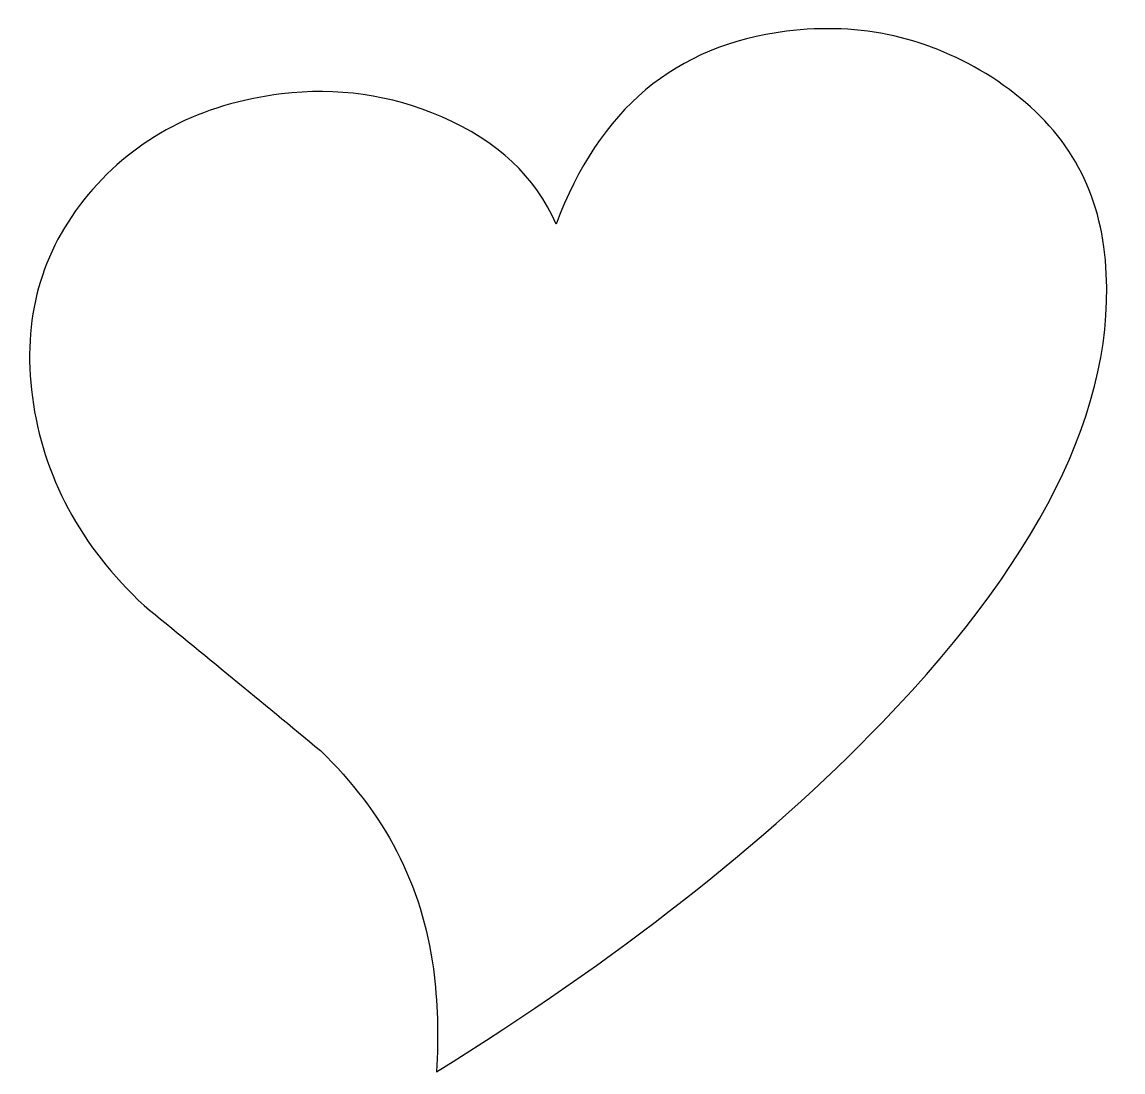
# Model space of a CAD drawing. Header units: centimetres. Extents: x -9.9 to 10, y -9.4 to 9.5.
import ezdxf

# ---------------------------------------------------------------- set-up
doc = ezdxf.new("R2010")
doc.units = ezdxf.units.CM
doc.header["$MEASUREMENT"] = 0
doc.layers.add('Camada 1', color=7, linetype='Continuous')

msp = doc.modelspace()

# ---------------------------------------------------------------- linework, layer by layer
at = {"layer": 'Camada 1'}
msp.add_open_spline([(9.67199, 5.48123), (10.01807, 2.87908), (8.68134, 0.01274), (5.66527, -3.11246), (5.66527, -3.11246), (3.56641, -5.2862), (0.88367, -7.38818), (-2.37915, -9.41838), (-2.37915, -9.41838), (-2.33909, -8.76145), (-2.35626, -8.1415), (-2.43418, -7.55415), (-2.43418, -7.55415), (-2.63495, -6.04261), (-3.31786, -4.73099), (-4.47409, -3.61702), (-4.47409, -3.61702), (-5.53343, -2.73686), (-6.59586, -1.86553), (-7.65764, -0.9986), (-7.65764, -0.9986), (-8.81387, 0.08103), (-9.4853, 1.33939), (-9.67551, 2.76769), (-9.67551, 2.76769), (-9.8622, 4.17533), (-9.52494, 5.39363), (-8.66702, 6.42259), (-8.66702, 6.42259), (-7.80469, 7.45243), (-6.64497, 8.05785), (-5.1792, 8.23925), (-5.1792, 8.23925), (-4.17468, 8.36429), (-3.21417, 8.22515), (-2.28447, 7.82846), (-2.28447, 7.82846), (-1.2795, 7.39036), (-0.5891, 6.74356), (-0.21662, 5.88809), (-0.21662, 5.88809), (0.55082, 7.96011), (1.93909, 9.12293), (3.93934, 9.37126), (3.93934, 9.37126), (5.28885, 9.53856), (6.5221, 9.25987), (7.64795, 8.53999), (7.64795, 8.53999), (8.82662, 7.78488), (9.50115, 6.76382), (9.67199, 5.48123)], degree=3, knots=[0, 0, 0, 0, 0.07142857, 0.07142857, 0.07142857, 0.07142857, 0.14285714, 0.14285714, 0.14285714, 0.14285714, 0.21428571, 0.21428571, 0.21428571, 0.21428571, 0.28571429, 0.28571429, 0.28571429, 0.28571429, 0.35714286, 0.35714286, 0.35714286, 0.35714286, 0.42857143, 0.42857143, 0.42857143, 0.42857143, 0.5, 0.5, 0.5, 0.5, 0.57142857, 0.57142857, 0.57142857, 0.57142857, 0.64285714, 0.64285714, 0.64285714, 0.64285714, 0.71428571, 0.71428571, 0.71428571, 0.71428571, 0.78571429, 0.78571429, 0.78571429, 0.78571429, 0.85714286, 0.85714286, 0.85714286, 0.85714286, 1, 1, 1, 1], dxfattribs=at)

doc.saveas('drawing.dxf')
